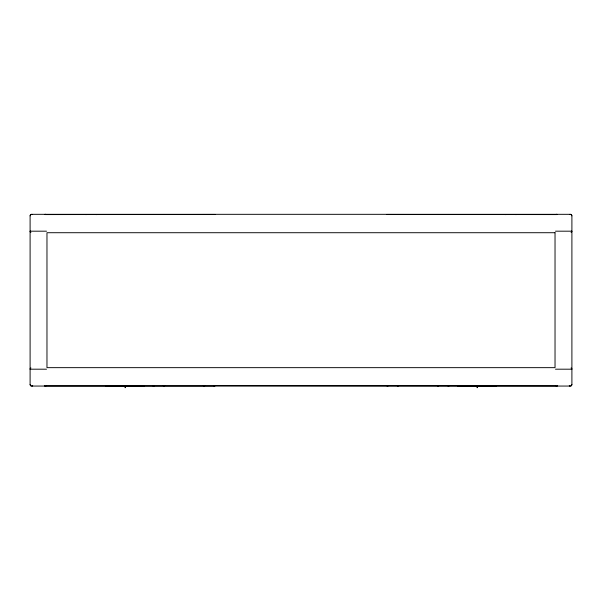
<?xml version="1.0" encoding="UTF-8"?>
<svg xmlns="http://www.w3.org/2000/svg" width="602" height="602" viewBox="0 0 602 602"><rect width="100%" height="100%" fill="white"/><g stroke="black" fill="none" stroke-linecap="round" stroke-linejoin="round"><path stroke-width="0.9" d="M30.868 385.852L30.1 384.527L30.1 215.855L30.868 214.523M30.303 369.192L30.868 367.867M571.697 231.183L571.132 232.515M571.132 214.523L571.9 215.855L571.9 384.527L571.132 385.852M32.403 385.852L32.719 385.611A1.535 1.535 0 0 1 30.1 384.527M46.203 385.852L46.52 385.611A1.535 1.535 0 0 1 44.352 385.611L44.668 385.852M154.112 385.739L154.353 385.558A1.151 1.151 0 0 1 152.727 385.558L152.961 385.739M164.466 385.739L164.7 385.558A1.151 1.151 0 0 1 163.074 385.558L163.315 385.739M204.718 385.739L204.951 385.558A1.151 1.151 0 0 1 203.325 385.558L203.566 385.739M215.064 385.739L215.305 385.558A1.151 1.151 0 0 1 213.68 385.558L213.913 385.739M388.087 385.739L388.32 385.558A1.151 1.151 0 0 1 386.695 385.558L386.935 385.739M398.434 385.739L398.674 385.558A1.151 1.151 0 0 1 397.049 385.558L397.282 385.739M438.685 385.739L438.926 385.558A1.151 1.151 0 0 1 437.3 385.558L437.534 385.739M449.039 385.739L449.273 385.558A1.151 1.151 0 0 1 447.647 385.558L447.888 385.739M557.332 385.852L557.648 385.611A1.535 1.535 0 0 1 555.48 385.611L555.796 385.852M85.492 214.59L86.643 214.59M95.846 214.59L96.997 214.59M505.003 214.59L506.154 214.59M515.357 214.59L516.508 214.59M31.635 214.32L570.365 214.32M214.493 214.432L45.436 214.59M387.507 214.432L556.564 214.59M30.868 232.515L30.303 231.183M30.551 231.183L46.52 231.183M555.48 231.183L571.448 231.183M30.551 369.192L46.52 369.192M555.48 369.192L571.448 369.192M571.697 369.192L571.132 367.867M47.024 385.89L214.493 385.89M554.976 385.89L214.786 385.573M31.635 386.055L570.365 386.055M105.425 386.273L123.448 386.273M126.51 386.273L144.533 386.273M457.467 386.273L475.49 386.273M478.552 386.273L496.575 386.273M569.597 385.852L569.281 385.611A1.535 1.535 0 0 0 571.9 384.527M477.506 385.498L477.506 387.68M476.995 385.498L476.995 387.68M125.517 385.498L125.517 387.68M125.005 385.498L125.005 387.68M571.9 231.183A1.535 1.535 0 0 1 571.697 231.951M569.597 214.523A1.535 1.535 0 0 1 571.9 215.855M30.1 215.855A1.535 1.535 0 0 1 32.403 214.523M30.303 231.951A1.535 1.535 0 0 1 30.1 231.183M44.668 214.523A1.535 1.535 0 0 1 46.203 214.523M555.796 214.523A1.535 1.535 0 0 1 557.332 214.523M213.913 214.59A1.151 1.151 0 0 1 215.064 214.59M203.566 214.59A1.151 1.151 0 0 1 204.718 214.59M152.961 214.59A1.151 1.151 0 0 1 154.112 214.59M163.315 214.59A1.151 1.151 0 0 1 164.466 214.59M386.935 214.59A1.151 1.151 0 0 1 388.087 214.59M397.282 214.59A1.151 1.151 0 0 1 398.434 214.59M447.888 214.59A1.151 1.151 0 0 1 449.039 214.59M437.534 214.59A1.151 1.151 0 0 1 438.685 214.59M571.697 368.424A1.535 1.535 0 0 1 571.9 369.192M30.1 369.192A1.535 1.535 0 0 1 30.303 368.424M555.029 232.718L46.971 232.718L46.971 367.656L555.029 367.656L555.029 232.718"/></g></svg>
